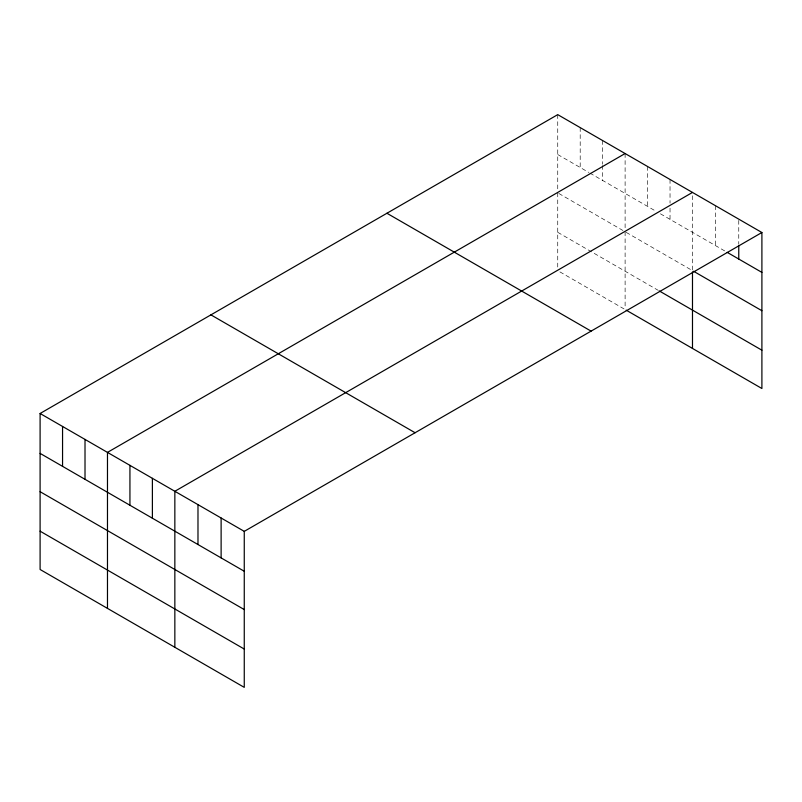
<?xml version="1.0" encoding="UTF-8"?>
<svg xmlns="http://www.w3.org/2000/svg" width="802" height="802" viewBox="0 0 802 802"><rect width="100%" height="100%" fill="white"/><g stroke="black" fill="none" stroke-linecap="round" stroke-linejoin="round"><path stroke-width="0.6" stroke-dasharray="4.01 3.01" d="M557.741 154.525L588.748 172.43M589.821 173.052L656.126 211.327M660.407 213.793L726.141 251.748M558.804 193.462L622.974 230.505M626.182 232.359L692.487 270.635L692.487 192.43M557.741 232.319L658.262 290.364M559.876 271.878L624.046 308.92M738.762 220.39L738.762 244.079M715.625 205.783L715.625 245.683M670.031 179.468L670.031 203.147M670.031 208.139L670.031 219.357M647.565 166.495L647.565 206.385M625.109 153.533L625.109 229.342M625.109 231.738L625.109 308.339M602.653 140.561L602.653 164.25M602.653 165.493L602.653 180.46M580.197 127.598L580.197 167.488M557.741 114.636L557.741 190.445M557.741 192.841L557.741 268.249"/><path stroke-width="1.2" d="M761.9 232.51L244.259 531.365L244.259 687.364L40.1 569.49L40.1 413.491L557.741 114.636L761.9 232.51L761.9 388.509L626.182 310.153M625.109 153.533L107.478 452.388L107.478 608.397M692.487 192.43L174.846 491.285L174.846 647.294M727.193 252.359L761.9 272.399M693.54 271.246L761.9 310.715M659.334 290.976L761.9 350.193M386.915 213.252L591.084 331.126M210.916 314.865L415.085 432.739M40.1 413.491L244.259 531.365M40.1 453.381L244.259 571.255M40.1 491.696L244.259 609.57M40.1 531.175L244.259 649.049M738.762 245.322L738.762 259.036M692.487 271.868L692.487 348.439M221.121 518.002L221.121 557.891M197.984 504.638L197.984 544.538M152.39 478.323L152.39 518.212M129.934 465.35L129.934 505.24M85.012 439.416L85.012 479.315M62.556 426.453L62.556 466.343"/></g></svg>
